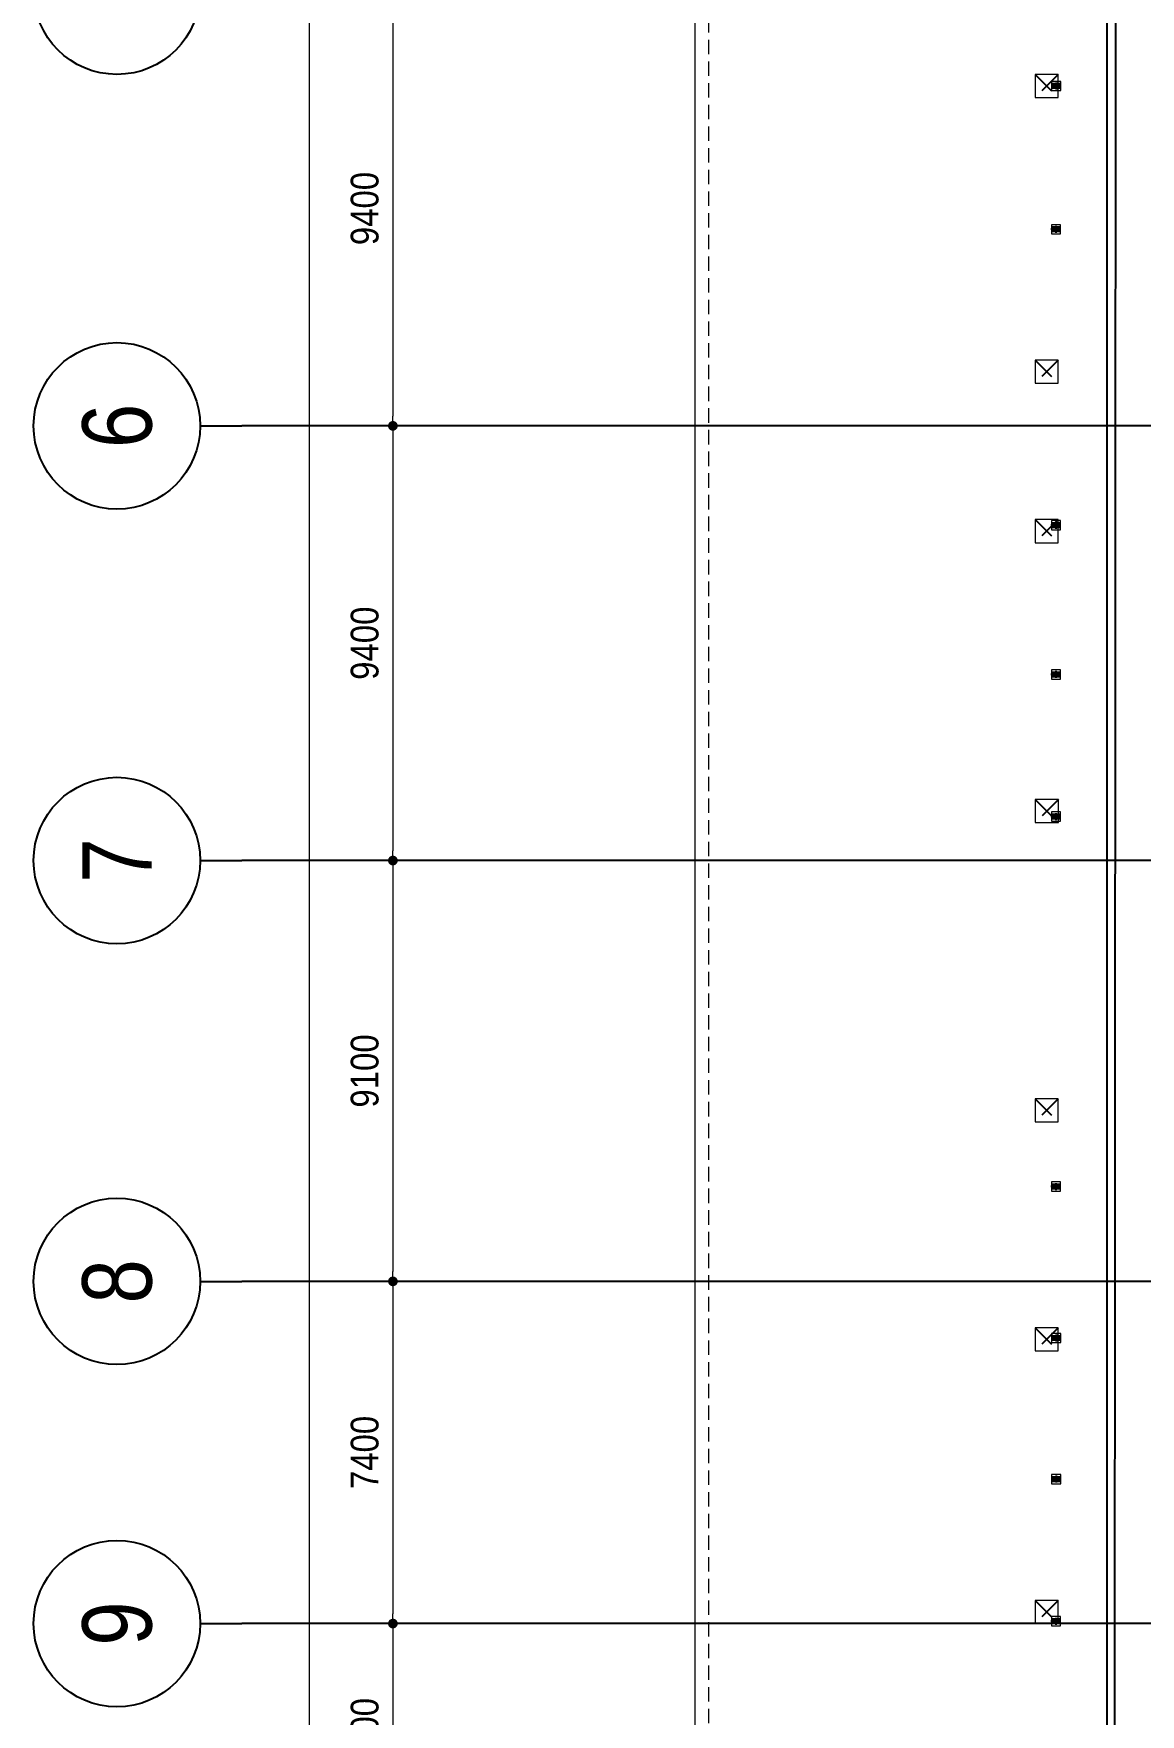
# Model space of a CAD drawing. Header units: millimetres. Extents: x -25197 to 555828, y -17247 to 174153.
# Drawn here: x 368139 to 392060, y 88286 to 124632 of the extents above; entities that cross this region are included whole.
import ezdxf
from ezdxf.enums import TextEntityAlignment as Align

# ---------------------------------------------------------------- set-up
doc = ezdxf.new("R2010")
doc.units = ezdxf.units.MM
doc.header["$LTSCALE"] = 250
for name, pattern in [('CHG_XX_Cot_Tang 1$0$CENTER', [20.2, 12.7, -2.5, 2.5, -2.5]), ('CHG_XX_Cot_Tang 1$0$CENTER2', [28.575, 19.05, -3.175, 3.175, -3.175]), ('CHG_XX_Cot_Tang 1$0$HIDDEN', [0.375, 0.25, -0.125]), ('CHG_XX_Cot_Tang 1$0$MB_Luoi truc$0$HTT Hidden 21', [3, 2, -1]), ('CHG_XX_Luoi truc$0$MB_Luoi truc$0$Center101', [13, 10, -1, 1, -1])]:
    doc.linetypes.add(name, pattern=pattern)
for name, color, linetype in [("CHG_XX_Cot_Tang 1$0$'S_Concrete_Center_1", 8, 'CHG_XX_Cot_Tang 1$0$CENTER2'), ("CHG_XX_Cot_Tang 1$0$'S_Steel_ Bold", 8, 'Continuous'), ('CHG_XX_Cot_Tang 1$0$cot 500 dung +850', 1, 'Continuous'), ('CHG_XX_Cot_Tang 1$0$Vach VH3', 3, 'Continuous'), ('CHG_XX_Luoi truc$0$Grid', 34, 'Continuous'), ('CHG_XX_Luoi truc$0$Grid Line', 8, 'CHG_XX_Luoi truc$0$MB_Luoi truc$0$Center101')]:
    doc.layers.add(name, color=color, linetype=linetype)
for name, color, linetype, lineweight in [("CHG_XX_Cot_Tang 1$0$'S_Steel_Cont_2 Normal", 2, 'Continuous', 25), ("CHG_XX_Cot_Tang 1$0$'S_Steel_Cont_2 Normal_Plate", 150, 'Continuous', 15), ('CHG_XX_Cot_Tang 1$0$Cot thep', 51, 'Continuous', 15), ('CHG_XX_Cot_Tang 1$0$MB_Luoi truc$0$Dim 300', 1, 'Continuous', 5), ('CHG_XX_Cot_Tang 1$0$Net thay Tuong', 3, 'Continuous', 20), ('CHG_XX_Cot_Tang 1$0$NS-Pier', 150, 'Continuous', 9), ('Net cat Tuong', 4, 'Continuous', 9)]:
    doc.layers.add(name, color=color, linetype=linetype, lineweight=lineweight)
doc.styles.add('CHG_XX_Cot_Tang 1$0$MB_Luoi truc$0$Arial_C', font='arial.ttf', dxfattribs={"width": 0.85})
doc.styles.add('CHG_XX_Luoi truc$0$MB_Luoi truc$0$Grid A-F$0$VNI-HelveCB', font='VHELVCB_0.TTF')
doc.dimstyles.new('CHG_XX_Cot_Tang 1$0$MB_Luoi truc$0$Dim 300 (A1-A2)', dxfattribs={"dimscale": 300, "dimtxt": 2, "dimasz": 0.7, "dimexe": 0, "dimexo": 1, "dimgap": 1, "dimtad": 1, "dimdec": 0, "dimzin": 12, "dimdsep": 46, "dimtxsty": 'CHG_XX_Cot_Tang 1$0$MB_Luoi truc$0$Arial_C', "dimblk": 'CHG_XX_Cot_Tang 1$0$MB_Luoi truc$0$_Dot', "dimcen": 1, "dimclrd": 256, "dimclre": 256, "dimclrt": 3, "dimadec": 0, "dimazin": 0, "dimtfac": 1, "dimtdec": 0, "dimtix": 1, "dimtmove": 2, "dimatfit": 3, "dimldrblk": 'CHG_XX_Cot_Tang 1$0$MB_Luoi truc$0$HTT Arrow 30', "dimfxl": 1, "dimtolj": 1, "dimtzin": 0, "dimarcsym": 0})

# ---------------------------------------------------------------- blocks, each defined once
blk = doc.blocks.new('*U2171')
at = {"layer": 'CHG_XX_Luoi truc$0$Grid', "lineweight": -2}
blk.add_line((0, 441), (0, 438), dxfattribs=at)
blk.add_circle((0, 447), 6, dxfattribs=at)
at = {"layer": 'CHG_XX_Luoi truc$0$Grid Line'}
blk.add_line((0, 0), (0, 438), dxfattribs=at)
at = {"layer": 'CHG_XX_Luoi truc$0$Grid', "lineweight": -2, "style": 'CHG_XX_Luoi truc$0$MB_Luoi truc$0$Grid A-F$0$VNI-HelveCB'}
for tag, p in [('GRIDSUB', (0, 447)), ('GRID', (0, -9))]:
    blk.add_attdef(tag, text='', height=5, dxfattribs=at).set_placement(p, align=Align.MIDDLE)
blk = doc.blocks.new('CHG_XX_Luoi truc')
at = {"layer": 'CHG_XX_Luoi truc$0$Grid', "xscale": 300.0000000000013, "yscale": 300.0000000000013, "zscale": 300.0000000000013, "rotation": 90}
blk.add_blockref('*U2171', (110703, 125550), dxfattribs=at)
at = {"layer": 'CHG_XX_Luoi truc$0$Grid'}
ref = blk.add_blockref('*U2171', (110703, 116150), dxfattribs=dict(at, xscale=300.0000000000013, yscale=300.0000000000013, zscale=300.0000000000013, rotation=90))
ref.add_attrib('GRIDSUB', '6', dxfattribs={"lineweight": -2, "height": 1500, "rotation": 90, "style": 'CHG_XX_Luoi truc$0$MB_Luoi truc$0$Grid A-F$0$VNI-HelveCB'}).set_placement((-23397, 116150), align=Align.MIDDLE)
ref = blk.add_blockref('*U2171', (110703, 106750), dxfattribs=dict(at, xscale=300.0000000000013, yscale=300.0000000000013, zscale=300.0000000000013, rotation=90))
ref.add_attrib('GRIDSUB', '7', dxfattribs={"lineweight": -2, "height": 1500, "rotation": 90, "style": 'CHG_XX_Luoi truc$0$MB_Luoi truc$0$Grid A-F$0$VNI-HelveCB'}).set_placement((-23397, 106750), align=Align.MIDDLE)
ref = blk.add_blockref('*U2171', (110703, 97650), dxfattribs=dict(at, xscale=300.0000000000013, yscale=300.0000000000013, zscale=300.0000000000013, rotation=90))
ref.add_attrib('GRIDSUB', '8', dxfattribs={"lineweight": -2, "height": 1500, "rotation": 90, "style": 'CHG_XX_Luoi truc$0$MB_Luoi truc$0$Grid A-F$0$VNI-HelveCB'}).set_placement((-23397, 97650), align=Align.MIDDLE)
ref = blk.add_blockref('*U2171', (110703, 90250), dxfattribs=dict(at, xscale=300.0000000000013, yscale=300.0000000000013, zscale=300.0000000000013, rotation=90))
ref.add_attrib('GRIDSUB', '9', dxfattribs={"lineweight": -2, "height": 1500, "rotation": 90, "style": 'CHG_XX_Luoi truc$0$MB_Luoi truc$0$Grid A-F$0$VNI-HelveCB'}).set_placement((-23397, 90250), align=Align.MIDDLE)
blk = doc.blocks.new('CHG_XX_Cot_Tang 1$0$MB_Luoi truc$0$_Dot')
at = {"color": 0, "linetype": 'ByBlock', "lineweight": -2}
blk.add_line((-0.5, 0), (-1, 0), dxfattribs=at)
at = {"color": 0, "linetype": 'ByBlock', "const_width": 0.5}
blk.add_lwpolyline([(-0.25, 0, 1), (0.25, 0, 1)], format="xyb", close=True, dxfattribs=at)
blk = doc.blocks.new('*D2262')
at = {"layer": 'CHG_XX_Cot_Tang 1$0$MB_Luoi truc$0$Dim 300', "lineweight": -2, "transparency": 16777216}
for p, q in [((-11200, 125550), (-17432, 125550)), ((-17432, 125340), (-17432, 116360)), ((-11200, 116150), (-17432, 116150))]:
    blk.add_line(p, q, dxfattribs=at)
at = {"layer": 'Defpoints', "color": 0, "transparency": 16777216}
for p in [(-10900, 125550), (-17432, 116150), (-10900, 116150)]:
    blk.add_point(p, dxfattribs=at)
at = {"layer": 'CHG_XX_Cot_Tang 1$0$MB_Luoi truc$0$Dim 300', "lineweight": -2, "transparency": 16777216, "xscale": 210, "yscale": 210, "zscale": 210}
for p, rotation in [((-17432, 125550), 90), ((-17432, 116150), 270)]:
    blk.add_blockref('CHG_XX_Cot_Tang 1$0$MB_Luoi truc$0$_Dot', p, dxfattribs=dict(at, rotation=rotation))
at = {"layer": 'CHG_XX_Cot_Tang 1$0$MB_Luoi truc$0$Dim 300', "color": 3, "transparency": 16777216, "insert": (-18039, 120850), "char_height": 600, "attachment_point": 5, "rotation": 90, "style": 'CHG_XX_Cot_Tang 1$0$MB_Luoi truc$0$Arial_C'}
blk.add_mtext('\\A1;9400', dxfattribs=at)
blk = doc.blocks.new('CHG_XX_Cot_Tang 1$0$MB_Luoi truc$0$HTT Arrow 30')
blk.add_hatch(color=256).paths.add_polyline_path([(-2.5, 0.375), (-2.5, -0.375), (0, 0)])
at = {"color": 0, "linetype": 'ByBlock', "lineweight": -2}
for p, q in [((0, 0), (-2.5, 0.375)), ((-2.5, -0.375), (-2.5, 0.375)), ((0, 0), (-2.5, -0.375))]:
    blk.add_line(p, q, dxfattribs=at)
blk = doc.blocks.new('*D2263')
at = {"layer": 'CHG_XX_Cot_Tang 1$0$MB_Luoi truc$0$Dim 300', "lineweight": -2, "transparency": 16777216}
for p, q in [((-11200, 116150), (-17432, 116150)), ((-17432, 115940), (-17432, 106960)), ((-11200, 106750), (-17432, 106750))]:
    blk.add_line(p, q, dxfattribs=at)
at = {"layer": 'Defpoints', "color": 0, "transparency": 16777216}
for p in [(-10900, 116150), (-17432, 106750), (-10900, 106750)]:
    blk.add_point(p, dxfattribs=at)
at = {"layer": 'CHG_XX_Cot_Tang 1$0$MB_Luoi truc$0$Dim 300', "lineweight": -2, "transparency": 16777216, "xscale": 210, "yscale": 210, "zscale": 210}
for p, rotation in [((-17432, 116150), 90), ((-17432, 106750), 270)]:
    blk.add_blockref('CHG_XX_Cot_Tang 1$0$MB_Luoi truc$0$_Dot', p, dxfattribs=dict(at, rotation=rotation))
at = {"layer": 'CHG_XX_Cot_Tang 1$0$MB_Luoi truc$0$Dim 300', "color": 3, "transparency": 16777216, "insert": (-18039, 111450), "char_height": 600, "attachment_point": 5, "rotation": 90, "style": 'CHG_XX_Cot_Tang 1$0$MB_Luoi truc$0$Arial_C'}
blk.add_mtext('\\A1;9400', dxfattribs=at)
blk = doc.blocks.new('*D2264')
at = {"layer": 'CHG_XX_Cot_Tang 1$0$MB_Luoi truc$0$Dim 300', "lineweight": -2, "transparency": 16777216}
for p, q in [((-11200, 106750), (-17432, 106750)), ((-17432, 106540), (-17432, 97860)), ((-11200, 97650), (-17432, 97650))]:
    blk.add_line(p, q, dxfattribs=at)
at = {"layer": 'Defpoints', "color": 0, "transparency": 16777216}
for p in [(-10900, 106750), (-17432, 97650), (-10900, 97650)]:
    blk.add_point(p, dxfattribs=at)
at = {"layer": 'CHG_XX_Cot_Tang 1$0$MB_Luoi truc$0$Dim 300', "lineweight": -2, "transparency": 16777216, "xscale": 210, "yscale": 210, "zscale": 210}
for p, rotation in [((-17432, 106750), 90), ((-17432, 97650), 270)]:
    blk.add_blockref('CHG_XX_Cot_Tang 1$0$MB_Luoi truc$0$_Dot', p, dxfattribs=dict(at, rotation=rotation))
at = {"layer": 'CHG_XX_Cot_Tang 1$0$MB_Luoi truc$0$Dim 300', "color": 3, "transparency": 16777216, "insert": (-18039, 102200), "char_height": 600, "attachment_point": 5, "rotation": 90, "style": 'CHG_XX_Cot_Tang 1$0$MB_Luoi truc$0$Arial_C'}
blk.add_mtext('\\A1;9100', dxfattribs=at)
blk = doc.blocks.new('*D2265')
at = {"layer": 'CHG_XX_Cot_Tang 1$0$MB_Luoi truc$0$Dim 300', "lineweight": -2, "transparency": 16777216}
for p, q in [((-11200, 97650), (-17432, 97650)), ((-17432, 97440), (-17432, 90460)), ((-11200, 90250), (-17432, 90250))]:
    blk.add_line(p, q, dxfattribs=at)
at = {"layer": 'Defpoints', "color": 0, "transparency": 16777216}
for p in [(-10900, 97650), (-17432, 90250), (-10900, 90250)]:
    blk.add_point(p, dxfattribs=at)
at = {"layer": 'CHG_XX_Cot_Tang 1$0$MB_Luoi truc$0$Dim 300', "lineweight": -2, "transparency": 16777216, "xscale": 210, "yscale": 210, "zscale": 210}
for p, rotation in [((-17432, 97650), 90), ((-17432, 90250), 270)]:
    blk.add_blockref('CHG_XX_Cot_Tang 1$0$MB_Luoi truc$0$_Dot', p, dxfattribs=dict(at, rotation=rotation))
at = {"layer": 'CHG_XX_Cot_Tang 1$0$MB_Luoi truc$0$Dim 300', "color": 3, "transparency": 16777216, "insert": (-18039, 93950), "char_height": 600, "attachment_point": 5, "rotation": 90, "style": 'CHG_XX_Cot_Tang 1$0$MB_Luoi truc$0$Arial_C'}
blk.add_mtext('\\A1;7400', dxfattribs=at)
blk = doc.blocks.new('*D2266')
at = {"layer": 'CHG_XX_Cot_Tang 1$0$MB_Luoi truc$0$Dim 300', "lineweight": -2, "transparency": 16777216}
for p, q in [((-11200, 90250), (-17432, 90250)), ((-17432, 90040), (-17432, 85660)), ((-11200, 85450), (-17432, 85450))]:
    blk.add_line(p, q, dxfattribs=at)
at = {"layer": 'Defpoints', "color": 0, "transparency": 16777216}
for p in [(-10900, 90250), (-17432, 85450), (-10900, 85450)]:
    blk.add_point(p, dxfattribs=at)
at = {"layer": 'CHG_XX_Cot_Tang 1$0$MB_Luoi truc$0$Dim 300', "lineweight": -2, "transparency": 16777216, "xscale": 210, "yscale": 210, "zscale": 210}
for p, rotation in [((-17432, 90250), 90), ((-17432, 85450), 270)]:
    blk.add_blockref('CHG_XX_Cot_Tang 1$0$MB_Luoi truc$0$_Dot', p, dxfattribs=dict(at, rotation=rotation))
at = {"layer": 'CHG_XX_Cot_Tang 1$0$MB_Luoi truc$0$Dim 300', "color": 3, "transparency": 16777216, "insert": (-18039, 87850), "char_height": 600, "attachment_point": 5, "rotation": 90, "style": 'CHG_XX_Cot_Tang 1$0$MB_Luoi truc$0$Arial_C'}
blk.add_mtext('\\A1;4800', dxfattribs=at)
blk = doc.blocks.new('*D2277')
at = {"layer": 'CHG_XX_Cot_Tang 1$0$MB_Luoi truc$0$Dim 300', "lineweight": -2, "transparency": 16777216}
for p, q in [((-11200, 163400), (-19232, 163400)), ((-19232, -8790), (-19232, 163190)), ((-11200, -9000), (-19232, -9000))]:
    blk.add_line(p, q, dxfattribs=at)
at = {"layer": 'Defpoints', "color": 0, "transparency": 16777216}
for p in [(-19232, 163400), (-10900, 163400), (-10900, -9000)]:
    blk.add_point(p, dxfattribs=at)
at = {"layer": 'CHG_XX_Cot_Tang 1$0$MB_Luoi truc$0$Dim 300', "lineweight": -2, "transparency": 16777216, "xscale": 210, "yscale": 210, "zscale": 210}
for p, rotation in [((-19232, 163400), 90), ((-19232, -9000), 270)]:
    blk.add_blockref('CHG_XX_Cot_Tang 1$0$MB_Luoi truc$0$_Dot', p, dxfattribs=dict(at, rotation=rotation))
at = {"layer": 'CHG_XX_Cot_Tang 1$0$MB_Luoi truc$0$Dim 300', "color": 3, "transparency": 16777216, "insert": (-19839, 77200), "char_height": 600, "attachment_point": 5, "rotation": 90, "style": 'CHG_XX_Cot_Tang 1$0$MB_Luoi truc$0$Arial_C'}
blk.add_mtext('\\A1;172400', dxfattribs=at)
blk = doc.blocks.new('CHG_XX_Cot_Tang 1$0$500x500')
at = {"color": 1, "linetype": 'CHG_XX_Cot_Tang 1$0$MB_Luoi truc$0$HTT Hidden 21'}
for p, q in [((250, 250), (-250, -250)), ((-250, 250), (250, -250))]:
    blk.add_line(p, q, dxfattribs=at)
at = {"layer": 'CHG_XX_Cot_Tang 1$0$NS-Pier', "color": 1}
blk.add_lwpolyline([(250, -250), (250, 250), (-250, 250), (-250, -250)], close=True, dxfattribs=at)
blk = doc.blocks.new('*U2301')
at = {"layer": "CHG_XX_Cot_Tang 1$0$'S_Steel_ Bold", "linetype": 'CHG_XX_Cot_Tang 1$0$CENTER', "ltscale": 0.05}
for p, q in [((-13, 0), (13, 0)), ((0, 13), (0, -13))]:
    blk.add_line(p, q, dxfattribs=at)
at = {"layer": "CHG_XX_Cot_Tang 1$0$'S_Steel_ Bold", "color": 1}
blk.add_circle((0, 0), 7, dxfattribs=at)
blk = doc.blocks.new('CHG_XX_Cot_Tang 1$0$A$C42BB3C5E')
at = {"color": 8, "linetype": 'CHG_XX_Cot_Tang 1$0$MB_Luoi truc$0$HTT Hidden 21'}
blk.add_lwpolyline([(-75, -113), (125, -113), (125, 87), (-75, 87)], close=True, dxfattribs=at)
at = {"layer": "CHG_XX_Cot_Tang 1$0$'S_Concrete_Center_1"}
for p, q in [((25, 63), (25, -88)), ((125, -13), (-83, -13))]:
    blk.add_line(p, q, dxfattribs=at)
at = {"layer": "CHG_XX_Cot_Tang 1$0$'S_Steel_Cont_2 Normal"}
blk.add_lwpolyline([(-37, -15, 0.414214), (-43, -21), (-43, -50), (-50, -50), (-50, 25), (-43, 25), (-43, -4, 0.414214), (-37, -10), (87, -10, 0.414214), (93, -4), (93, 25), (100, 25), (100, -50), (93, -50), (93, -21, 0.414214), (87, -15)], format="xyb", close=True, dxfattribs=at)
at = {"layer": "CHG_XX_Cot_Tang 1$0$'S_Steel_Cont_2 Normal_Plate"}
blk.add_lwpolyline([(115, 45), (115, -70), (-65, -70), (-65, 45)], close=True, dxfattribs=at)
at = {"layer": "CHG_XX_Cot_Tang 1$0$'S_Steel_ Bold"}
for p in [(-10, 20), (60, 20)]:
    blk.add_blockref('*U2301', p, dxfattribs=at)
at = {"layer": "CHG_XX_Cot_Tang 1$0$'S_Steel_ Bold", "xscale": -1, "rotation": 180}
for p in [(-10, -45), (60, -45)]:
    blk.add_blockref('*U2301', p, dxfattribs=at)
blk = doc.blocks.new('CHG_XX_Cot_Tang 1$0$net pergola')
at = {"layer": 'CHG_XX_Cot_Tang 1$0$Net thay Tuong'}
for p in [(-37542, 72013), (-37543, 68913), (-37543, 62513), (-37543, 59288), (-37543, 56213), (-37543, 48213), (-37542, 44938), (-37542, 41888), (-37543, 38813)]:
    blk.add_blockref('CHG_XX_Cot_Tang 1$0$A$C42BB3C5E', p, dxfattribs=at)
blk = doc.blocks.new('CHG_XX_Cot_Tang 1')
at = {"layer": 'CHG_XX_Cot_Tang 1$0$NS-Pier', "linetype": 'Continuous', "ltscale": 5}
blk.add_lwpolyline([(-300, 85450), (-10900, 85450), (-10900, 163400), (99639.2, 163400), (106050, 158254.3), (106050, -6022), (103575.5, -9000), (32350, -9000), (32350, 84050), (-300, 84050)], close=True, dxfattribs=at)
at = {"layer": 'CHG_XX_Cot_Tang 1$0$NS-Pier', "linetype": 'CHG_XX_Cot_Tang 1$0$HIDDEN', "ltscale": 5}
blk.add_lwpolyline([(32650, 84350), (0, 84350), (0, 85750), (-10600, 85750), (-10600, 163100), (99533.7, 163100), (105750, 158110.4), (105750, -5913.6), (103434.7, -8700), (32650, -8700), (32650, 84350), (32650, -8700), (103404.7, -8700)], dxfattribs=at)
at = {"layer": 'CHG_XX_Cot_Tang 1$0$Vach VH3'}
for p, q in [((-2000.3, 150650), (-2000.3, 84050)), ((-1800.3, 150450), (-1838.1, 84250))]:
    blk.add_line(p, q, dxfattribs=at)
at = {"layer": 'CHG_XX_Cot_Tang 1$0$cot 500 dung +850'}
for p in [(-3300, 123497.9), (-3300, 117322.9), (-3300, 113872.9), (-3298.5, 107822.9), (-3300, 101347.9), (-3300, 96397.9), (-3300, 90500)]:
    blk.add_blockref('CHG_XX_Cot_Tang 1$0$500x500', p, dxfattribs=at)
at = {"layer": 'CHG_XX_Cot_Tang 1$0$Cot thep'}
blk.add_blockref('CHG_XX_Cot_Tang 1$0$net pergola', (34418.2, 51500), dxfattribs=at)
at = {"layer": 'CHG_XX_Cot_Tang 1$0$NS-Pier'}
blk.add_blockref('CHG_XX_Luoi truc', (0, 0), dxfattribs=at)
at = {"layer": 'CHG_XX_Cot_Tang 1$0$MB_Luoi truc$0$Dim 300'}
for base, p1, p2, picture, middle in [((-19232.2, 163400), (-10900, -9000), (-10900, 163400), '*D2277', (-19838.5, 77200)), ((-17432.2, 116150), (-10900, 125550), (-10900, 116150), '*D2262', (-18038.5, 120850)), ((-17432.2, 106750), (-10900, 116150), (-10900, 106750), '*D2263', (-18038.5, 111450)), ((-17432.2, 97650), (-10900, 106750), (-10900, 97650), '*D2264', (-18038.5, 102200)), ((-17432.2, 90250), (-10900, 97650), (-10900, 90250), '*D2265', (-18038.5, 93950)), ((-17432.2, 85450), (-10900, 90250), (-10900, 85450), '*D2266', (-18038.5, 87850))]:
    dim = blk.add_linear_dim(base=base, p1=p1, p2=p2, angle=90, dimstyle='CHG_XX_Cot_Tang 1$0$MB_Luoi truc$0$Dim 300 (A1-A2)', dxfattribs=at)
    dim.commit()
    dim.dimension.update_dxf_attribs({"geometry": picture, "text_midpoint": middle})

msp = doc.modelspace()

# ---------------------------------------------------------------- block references
at = {"layer": 'Net cat Tuong'}
for name in ['CHG_XX_Luoi truc', 'CHG_XX_Cot_Tang 1', 'CHG_XX_Cot_Tang 1']:
    msp.add_blockref(name, (393336.05606, 0), dxfattribs=at)

doc.saveas('drawing.dxf')
